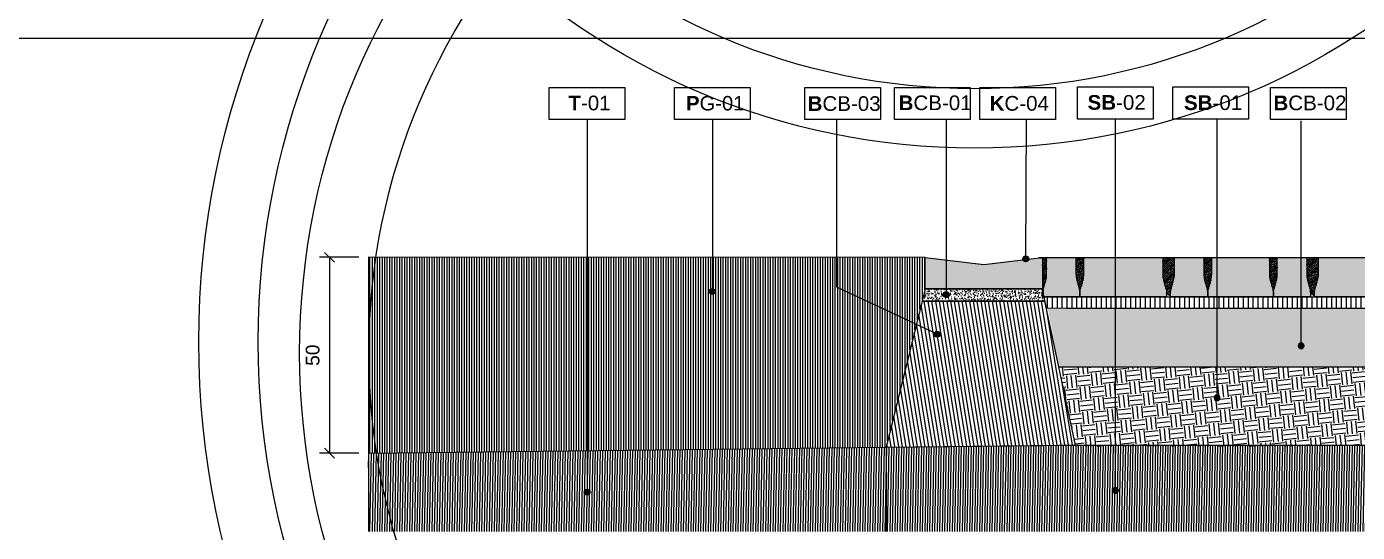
# Model space of a CAD drawing. Header units: metres. Extents: x -325 to 301, y -147 to 149.
# Drawn here: x 26.588 to 29.983, y 82.195 to 83.486 of the extents above; entities that cross this region are included whole.
import ezdxf

# ---------------------------------------------------------------- set-up
doc = ezdxf.new("R2010")
doc.units = ezdxf.units.M
doc.layers.get('Defpoints').update_dxf_attribs({"lineweight": 13})
for name, color, linetype, plot in [('-aux', 50, 'Continuous', False), ('-AUX-TWQ', 1, 'Continuous', False), ('-AUX_MON', 3, 'Continuous', False)]:
    doc.layers.add(name, color=color, linetype=linetype, plot=plot)
for name, color, linetype, true_color in [('0-TX-1_25', 7, 'Continuous', 0x3f4f7f), ('3-TR-paviment fort', 7, 'Continuous', 0xd1d1d1), ('EIT_3 TR sorra', 7, 'Continuous', 0xd8ceb0)]:
    doc.layers.add(name, color=color, linetype=linetype, true_color=true_color)
for name, color, linetype, lineweight, true_color in [('03-TR-Paviment_01_Compacted Ground', 7, 'Continuous', 5, 0xc5a967), ('03-TR-Paviment_05_Open Joint Precast Pavements', 7, 'Continuous', 5, 0xb3b3b3), ('3-TR sorra granitica', 7, 'Continuous', 0, 0xf2dac9), ('3-TR tot_u', 7, 'Continuous', 5, 0x787878)]:
    doc.layers.add(name, color=color, linetype=linetype, lineweight=lineweight, true_color=true_color)
for name, color, linetype, lineweight in [('1-CM', 7, 'Continuous', 0), ('3-TR Formigó', 252, 'Continuous', 0), ('3-TR Seleccionat', 44, 'Continuous', 0), ('3-TR Tot-u', 37, 'Continuous', 0)]:
    doc.layers.add(name, color=color, linetype=linetype, lineweight=lineweight)
for name, color, linetype in [('1-L- kodolé', 7, 'Continuous'), ('1-SECCIÓ', 1, 'Continuous'), ('A-KEYPLAN_HATCH', 7, 'Continuous'), ('A_TEXT_2', 7, 'Continuous')]:
    doc.layers.add(name, color=color, linetype=linetype)
doc.styles.add('Arial_4', font='arial.ttf', dxfattribs={"height": 1.8})
doc.styles.get("Standard").update_dxf_attribs({"font": 'arial.ttf'})
doc.dimstyles.new('ISO-25', dxfattribs={"dimtxt": 0.1, "dimasz": 0.1, "dimexe": 0.1, "dimexo": 0.1, "dimgap": 0.1, "dimtad": 1, "dimdec": 0, "dimlfac": 100, "dimzin": 9, "dimtxsty": 'Standard', "dimblk": 'OBLIQUE', "dimcen": 0.1, "dimadec": 0, "dimazin": 0, "dimtfac": 1, "dimtdec": 0, "dimtmove": 0, "dimatfit": 3, "dimldrblk": 'OBLIQUE', "dimfxl": 1, "dimarcsym": 0})
pattern_1 = [(44.4470425, (-0.928418, 12.5721142), (0.00187405051, 0.00661919275), [0.0085328125, -0.0017065625, 0, -0.0017065625])]

# ---------------------------------------------------------------- blocks, each defined once
blk = doc.blocks.new('hatch keyplan 2')
at = {"layer": 'A-KEYPLAN_HATCH'}
blk.add_lwpolyline([(0, 0.00548), (0.01287, 0.00548), (0.01287, 0), (0, 0)], close=True, dxfattribs=at)
blk = doc.blocks.new('hatch keyplan')
at = {"layer": 'A-KEYPLAN_HATCH'}
blk.add_blockref('hatch keyplan 2', (1.43058, 0.85215), dxfattribs=at)
blk = doc.blocks.new('SB-01')
at = {"layer": 'A-KEYPLAN_HATCH'}
blk.add_blockref('hatch keyplan', (-1.43058, -0.85215), dxfattribs=at)
at = {"layer": 'A_TEXT_2', "insert": (-0.0008, 0.00403), "char_height": 0.0025, "attachment_point": 1}
blk.add_mtext_dynamic_manual_height_columns('\\pi0.00271;{\\fArial|b1|i0|c0|p34;SB}-01', width=0.0145619, gutter_width=0.015, heights=[0], dxfattribs=at)
blk = doc.blocks.new('B-CB02')
at = {"layer": 'A-KEYPLAN_HATCH'}
blk.add_blockref('hatch keyplan', (-1.43058, -0.85215), dxfattribs=at)
at = {"layer": 'A_TEXT_2', "insert": (-0.0008, 0.00409), "char_height": 0.0025, "attachment_point": 1}
blk.add_mtext_dynamic_manual_height_columns('\\pi0.00129;{\\fArial|b1|i0|c0|p34;B}CB-02', width=0.0145619, gutter_width=0.015, heights=[0], dxfattribs=at)
blk = doc.blocks.new('SB-02')
at = {"layer": 'A-KEYPLAN_HATCH'}
blk.add_blockref('hatch keyplan', (-1.43058, -0.85215), dxfattribs=at)
at = {"layer": 'A_TEXT_2', "insert": (-0.0008, 0.00408), "char_height": 0.0025, "attachment_point": 1}
blk.add_mtext_dynamic_manual_height_columns('\\pi0.00249;{\\fArial|b1|i0|c0|p34;SB}-02', width=0.0145619, gutter_width=0.015, heights=[0], dxfattribs=at)
blk = doc.blocks.new('_Oblique')
at = {"color": 0, "lineweight": -2}
blk.add_line((-0.5, -0.5), (0.5, 0.5), dxfattribs=at)
blk = doc.blocks.new('*D552')
at = {"layer": '0-TX-1_25', "color": 0, "lineweight": -2, "transparency": 16777216}
for p, q in [((27.4355, 82.8974), (27.3355, 82.8974)), ((27.3605, 82.8974), (27.3605, 82.3974)), ((27.4355, 82.3974), (27.3355, 82.3974))]:
    blk.add_line(p, q, dxfattribs=at)
at = {"layer": 'Defpoints', "color": 0, "transparency": 16777216}
for p in [(27.4605, 82.8974), (27.3605, 82.3974), (27.4605, 82.3974)]:
    blk.add_point(p, dxfattribs=at)
at = {"layer": '0-TX-1_25', "color": 0, "lineweight": -2, "transparency": 16777216, "xscale": 0.025, "yscale": 0.025, "zscale": 0.025}
for p, rotation in [((27.3605, 82.8974), 90), ((27.3605, 82.3974), 270)]:
    blk.add_blockref('_Oblique', p, dxfattribs=dict(at, rotation=rotation))
at = {"layer": '0-TX-1_25', "color": 0, "transparency": 16777216, "insert": (27.3177, 82.6474), "char_height": 0.035, "attachment_point": 5, "rotation": 90}
blk.add_mtext('50', dxfattribs=at)
blk = doc.blocks.new('POINT')
at = {"layer": '0-TX-1_25'}
h = blk.add_hatch(dxfattribs=at)
h.set_pattern_fill('ANGLE', color=256)
h.set_pattern_definition([(0, (-83.747, -12.726), (0, 6.985), [5.08, -1.905]), (90, (-83.747, -12.726), (-6.985, 4e-16), [5.08, -1.905])])
edge = h.paths.add_edge_path()
edge.add_arc((0, 0), 0.0075, 0, 360)
h = blk.add_hatch(color=256, dxfattribs=at)
h.dxf.hatch_style = 1
edge = h.paths.add_edge_path()
edge.add_arc((0, 0), 0.0075, 0, 360)
blk.add_circle((0, 0), 0.0075, dxfattribs=at)
blk = doc.blocks.new('B-CB03')
at = {"layer": 'A-KEYPLAN_HATCH'}
blk.add_blockref('hatch keyplan', (-1.43058, -0.85215), dxfattribs=at)
at = {"layer": 'A_TEXT_2', "insert": (-0.0008, 0.00398), "char_height": 0.0025, "attachment_point": 1}
blk.add_mtext_dynamic_manual_height_columns('\\pi0.00128;{\\fArial|b1|i0|c0|p34;B}CB-03', width=0.0145619, gutter_width=0.015, heights=[0], dxfattribs=at)
blk = doc.blocks.new('B-CB01')
at = {"layer": 'A-KEYPLAN_HATCH'}
blk.add_blockref('hatch keyplan', (-1.43058, -0.85215), dxfattribs=at)
at = {"layer": 'A_TEXT_2', "insert": (-0.0008, 0.00411), "char_height": 0.0025, "attachment_point": 1}
blk.add_mtext_dynamic_manual_height_columns('\\pi0.00152;{\\fArial|b1|i0|c0|p34;B}CB-01', width=0.0145619, gutter_width=0.015, heights=[0], dxfattribs=at)
blk = doc.blocks.new('K03')
at = {"layer": 'A-KEYPLAN_HATCH'}
blk.add_blockref('hatch keyplan', (-1.43058, -0.85215), dxfattribs=at)
at = {"layer": 'A_TEXT_2', "insert": (-0.0008, 0.00402), "char_height": 0.0025, "attachment_point": 1}
blk.add_mtext_dynamic_manual_height_columns('\\pi0.00245;{\\fArial|b1|i0|c0|p34;K}C-04', width=0.0145619, gutter_width=0.015, heights=[0], dxfattribs=at)
blk = doc.blocks.new('PG01')
at = {"layer": 'A-KEYPLAN_HATCH'}
blk.add_blockref('hatch keyplan', (-1.42958, -0.85215), dxfattribs=at)
at = {"layer": 'A-KEYPLAN_HATCH', "insert": (0.00021, 0.00402), "char_height": 0.0024588, "attachment_point": 1, "line_spacing_factor": 0.938532, "style": 'Arial_4'}
blk.add_mtext_dynamic_manual_height_columns('\\pi0.00276;{\\fArial|b1|i0|c0|p34;P}G-01', width=0.0145619, gutter_width=0.015, heights=[0], dxfattribs=at)
blk = doc.blocks.new('T-01')
at = {"layer": 'A-KEYPLAN_HATCH'}
blk.add_blockref('hatch keyplan', (-1.43058, -0.85215), dxfattribs=at)
at = {"layer": 'A_TEXT_2', "insert": (-0.0008, 0.00408), "char_height": 0.0025, "attachment_point": 1}
blk.add_mtext_dynamic_manual_height_columns('\\pi0.00405;{\\fArial|b1|i0|c0|p34;T}-01', width=0.0145619, gutter_width=0.015, heights=[0], dxfattribs=at)

msp = doc.modelspace()

# ---------------------------------------------------------------- hatches: boundary and pattern name
at = {"layer": '03-TR-Paviment_01_Compacted Ground'}
h = msp.add_hatch(dxfattribs=at)
h.set_pattern_fill('ANSI31', color=256, scale=0.002, angle=225, style=0)
h.paths.add_polyline_path([(27.4605, 82.8974), (28.88, 82.8969), (28.8802, 82.8169), (28.7806, 82.4129), (27.4605, 82.3974)])
at = {"layer": '03-TR-Paviment_05_Open Joint Precast Pavements'}
h = msp.add_hatch(color=256, dxfattribs=at)
h.dxf.hatch_style = 1
edge = h.paths.add_edge_path()
edge.add_line((29.1802, 82.7965), (29.1802, 82.8047))
edge.add_arc((29.2286, 82.8047), 0.0484, 163.9865, 179.9855, ccw=False)
edge.add_line((29.1821, 82.8181), (29.188, 82.8388))
edge.add_arc((29.1331, 82.8546), 0.0571, 343.9865, 359.9855)
edge.add_line((29.1902, 82.8546), (29.1902, 82.8957))
edge.add_line((29.1902, 82.8957), (29.191, 82.8957))
edge.add_line((29.191, 82.8957), (29.191, 82.8965))
edge.add_line((29.191, 82.8965), (29.2643, 82.8965))
edge.add_line((29.2643, 82.8965), (29.2643, 82.8957))
edge.add_line((29.2643, 82.8957), (29.2651, 82.8957))
edge.add_line((29.2651, 82.8957), (29.2651, 82.8545))
edge.add_arc((29.3223, 82.8545), 0.0571, 179.9855, 195.9845)
edge.add_line((29.2673, 82.8388), (29.2733, 82.818))
edge.add_arc((29.2267, 82.8047), 0.0484, -0.0145, 15.9845, ccw=False)
edge.add_line((29.2751, 82.8047), (29.2751, 82.7965))
edge.add_line((29.2751, 82.7965), (29.1802, 82.7965))
h = msp.add_hatch(color=256, dxfattribs=at)
h.dxf.hatch_style = 1
edge = h.paths.add_edge_path()
edge.add_line((29.2751, 82.7965), (29.2751, 82.8047))
edge.add_arc((29.3236, 82.8047), 0.0484, 163.9865, 179.9855, ccw=False)
edge.add_line((29.277, 82.818), (29.283, 82.8388))
edge.add_arc((29.228, 82.8545), 0.0571, 343.9865, 359.9855)
edge.add_line((29.2852, 82.8545), (29.2852, 82.8957))
edge.add_line((29.2852, 82.8957), (29.286, 82.8957))
edge.add_line((29.286, 82.8957), (29.286, 82.8965))
edge.add_line((29.286, 82.8965), (29.4856, 82.8964))
edge.add_line((29.4856, 82.8964), (29.4856, 82.8956))
edge.add_line((29.4856, 82.8956), (29.4864, 82.8956))
edge.add_line((29.4864, 82.8956), (29.4864, 82.8545))
edge.add_arc((29.5435, 82.8545), 0.0571, 179.9855, 195.9845)
edge.add_line((29.4886, 82.8387), (29.4945, 82.818))
edge.add_arc((29.448, 82.8047), 0.0484, -0.0145, 15.9845, ccw=False)
edge.add_line((29.4964, 82.8046), (29.4964, 82.7964))
edge.add_line((29.4964, 82.7964), (29.2751, 82.7965))
h = msp.add_hatch(color=256, dxfattribs=at)
h.dxf.hatch_style = 1
edge = h.paths.add_edge_path()
edge.add_line((29.5064, 82.7964), (29.5064, 82.8046))
edge.add_arc((29.5548, 82.8046), 0.0484, 163.9865, 179.9855, ccw=False)
edge.add_line((29.5083, 82.818), (29.5142, 82.8387))
edge.add_arc((29.4593, 82.8545), 0.0571, 343.9865, 359.9855)
edge.add_line((29.5164, 82.8545), (29.5164, 82.8956))
edge.add_line((29.5164, 82.8956), (29.5172, 82.8956))
edge.add_line((29.5172, 82.8956), (29.5172, 82.8964))
edge.add_line((29.5172, 82.8964), (29.5905, 82.8964))
edge.add_line((29.5905, 82.8964), (29.5905, 82.8956))
edge.add_line((29.5905, 82.8956), (29.5913, 82.8956))
edge.add_line((29.5913, 82.8956), (29.5913, 82.8545))
edge.add_arc((29.6485, 82.8544), 0.0571, 179.9855, 195.9845)
edge.add_line((29.5935, 82.8387), (29.5995, 82.818))
edge.add_arc((29.5529, 82.8046), 0.0484, -0.0145, 15.9845, ccw=False)
edge.add_line((29.6013, 82.8046), (29.6013, 82.7964))
edge.add_line((29.6013, 82.7964), (29.5064, 82.7964))
h = msp.add_hatch(color=256, dxfattribs=at)
h.dxf.hatch_style = 1
edge = h.paths.add_edge_path()
edge.add_line((29.6013, 82.7964), (29.6013, 82.8046))
edge.add_arc((29.6498, 82.8046), 0.0484, 163.9865, 179.9855, ccw=False)
edge.add_line((29.6032, 82.818), (29.6092, 82.8387))
edge.add_arc((29.5542, 82.8545), 0.0571, 343.9865, 359.9855)
edge.add_line((29.6114, 82.8544), (29.6114, 82.8956))
edge.add_line((29.6114, 82.8956), (29.6122, 82.8956))
edge.add_line((29.6122, 82.8956), (29.6122, 82.8964))
edge.add_line((29.6122, 82.8964), (29.758, 82.8964))
edge.add_line((29.758, 82.8964), (29.758, 82.8955))
edge.add_line((29.758, 82.8955), (29.7588, 82.8955))
edge.add_line((29.7588, 82.8955), (29.7588, 82.8544))
edge.add_arc((29.816, 82.8544), 0.0571, 179.9855, 195.9845)
edge.add_line((29.761, 82.8387), (29.767, 82.8179))
edge.add_arc((29.7204, 82.8046), 0.0484, -0.0145, 15.9845, ccw=False)
edge.add_line((29.7688, 82.8046), (29.7688, 82.7964))
edge.add_line((29.7688, 82.7964), (29.6013, 82.7964))
h = msp.add_hatch(color=256, dxfattribs=at)
h.dxf.hatch_style = 1
edge = h.paths.add_edge_path()
edge.add_line((29.7688, 82.7964), (29.7688, 82.8046))
edge.add_arc((29.8172, 82.8046), 0.0484, 163.9865, 179.9855, ccw=False)
edge.add_line((29.7707, 82.8179), (29.7767, 82.8387))
edge.add_arc((29.7217, 82.8544), 0.0571, 343.9865, 359.9855)
edge.add_line((29.7789, 82.8544), (29.7789, 82.8955))
edge.add_line((29.7789, 82.8955), (29.7797, 82.8955))
edge.add_line((29.7797, 82.8955), (29.7797, 82.8964))
edge.add_line((29.7797, 82.8964), (29.853, 82.8964))
edge.add_line((29.853, 82.8964), (29.853, 82.8955))
edge.add_line((29.853, 82.8955), (29.8538, 82.8955))
edge.add_line((29.8538, 82.8955), (29.8538, 82.8544))
edge.add_arc((29.9109, 82.8544), 0.0571, 179.9855, 195.9845)
edge.add_line((29.856, 82.8386), (29.8619, 82.8179))
edge.add_arc((29.8154, 82.8046), 0.0484, -0.0145, 15.9845, ccw=False)
edge.add_line((29.8638, 82.8045), (29.8638, 82.7964))
edge.add_line((29.8638, 82.7964), (29.7688, 82.7964))
h = msp.add_hatch(color=256, dxfattribs=at)
h.dxf.hatch_style = 1
edge = h.paths.add_edge_path()
edge.add_line((29.8738, 82.7963), (29.8738, 82.8045))
edge.add_arc((29.9222, 82.8045), 0.0484, 163.9865, 179.9855, ccw=False)
edge.add_line((29.8757, 82.8179), (29.8816, 82.8386))
edge.add_arc((29.8267, 82.8544), 0.0571, 343.9865, 359.9855)
edge.add_line((29.8838, 82.8544), (29.8839, 82.8955))
edge.add_line((29.8839, 82.8955), (29.8846, 82.8955))
edge.add_line((29.8846, 82.8955), (29.8846, 82.8963))
edge.add_line((29.8846, 82.8963), (30.0842, 82.8963))
edge.add_line((30.0842, 82.8963), (30.0842, 82.8955))
edge.add_line((30.0842, 82.8955), (30.085, 82.8955))
edge.add_line((30.085, 82.8955), (30.085, 82.8543))
edge.add_arc((30.1422, 82.8543), 0.0571, 179.9855, 195.9845)
edge.add_line((30.0872, 82.8386), (30.0932, 82.8178))
edge.add_arc((30.0466, 82.8045), 0.0484, -0.0145, 15.9845, ccw=False)
edge.add_line((30.095, 82.8045), (30.095, 82.7963))
edge.add_line((30.095, 82.7963), (29.8738, 82.7963))
at = {"layer": '3-TR Formigó'}
h = msp.add_hatch(dxfattribs=at)
h.set_pattern_fill('ANSI31', color=256, scale=0.003, angle=234.1752, style=0)
h.set_pattern_definition([(279.17524, (31.964151, 82.496667), (0.00940313, 0.001518806), [])])
h.paths.add_polyline_path([(29.1861, 82.7854), (28.8726, 82.7854), (28.7806, 82.4129), (29.2636, 82.418)])
at = {"layer": '3-TR Seleccionat'}
h = msp.add_hatch(dxfattribs=at)
h.set_pattern_fill('ANSI31', color=256, scale=0.002, angle=223.8682, style=0)
h.set_pattern_definition([(268.8682194564, (428165.1907356, -659339.268501), (-0.00634876117834, 0.00012542527825), [])])
h.paths.add_polyline_path([(30.4605, 82.4174), (30.4605, 82.1974), (27.4605, 82.1974), (27.4605, 82.3974), (29.2212, 82.418)])
at = {"layer": '3-TR sorra granitica'}
h = msp.add_hatch(dxfattribs=at)
h.set_pattern_fill('LINE', color=256, scale=0.1, angle=54.368, style=0)
h.set_pattern_definition([(90.014497, (52.989951, 290.958274), (-0.0124999996, -3.1627e-06), [])])
h.paths.add_polyline_path([(29.1879, 82.7767), (29.1929, 82.767), (29.1886, 82.7965)])
h.paths.add_polyline_path([(29.1907, 82.767), (29.1922, 82.7963), (30.4625, 82.7963), (30.463, 82.7666)])
at = {"layer": '3-TR Tot-u'}
h = msp.add_hatch(dxfattribs=at)
h.set_pattern_fill('EARTH', color=256, scale=0.005, angle=-84.0741)
h.set_pattern_definition([(275.925852, (-34.896898, 3.03057), (0.034858251, -0.028302426), [0.03175, -0.03175]), (275.925852, (-34.885056, 3.0318), (0.034858251, -0.028302426), [0.03175, -0.03175]), (275.925852, (-34.873213, 3.03303), (0.034858251, -0.028302426), [0.03175, -0.03175]), (5.925852, (-34.868856, 3.029492), (0.028302426, 0.034858251), [0.03175, -0.03175]), (5.925852, (-34.867627, 3.01765), (0.028302426, 0.034858251), [0.03175, -0.03175]), (5.925852, (-34.866397, 3.005807), (0.028302426, 0.034858251), [0.03175, -0.03175])])
h.paths.add_polyline_path([(29.2215, 82.6174), (29.2644, 82.4142), (30.4605, 82.4174), (30.4605, 82.6174)])
at = {"layer": '3-TR tot_u'}
h = msp.add_hatch(dxfattribs=at)
h.set_pattern_fill('AR-CONC', color=256, scale=9e-05, angle=90.2664)
h.set_pattern_definition([(140.266414, (-54.558662, 59.990087), (0.0013582613, 0.0164031132), [0.0017145, -0.0188595]), (85.266414, (-54.558662, 59.990087), (-0.0171801815, -0.0032518273), [0.0013716, -0.0150876526]), (190.71786, (-54.558549, 59.991454), (-0.0158219194, 0.0131512858), [0.0014571008, -0.016028122]), (136.450614, (-54.563234, 59.990065), (0.003670327, 0.024414444), [0.00257175, -0.02828925]), (186.901972, (-54.562928, 59.9921), (-0.0223674596, 0.021262598), [0.002185652, -0.024042205]), (81.450565, (-54.563234, 59.990065), (-0.0223674596, 0.021262598), [0.002057397, -0.022631376]), (111.266414, (-54.562102, 59.992357), (0.0091403206, 0.0136879438), [0.0017145, -0.0188595]), (56.266414, (-54.562102, 59.992357), (-0.0166026007, 0.0054850432), [0.0013716, -0.0150876]), (161.71786, (-54.56134, 59.993497), (-0.0074622802, 0.019172987), [0.0014571008, -0.0160280944]), (127.766414, (-54.558662, 59.9900866), (-0.00761116375, 0.0002425866), [0, -0.01490472, 0, -0.0153162, 0, -0.01514475]), (97.766414, (-54.558662, 59.9900866), (-0.009044117, 0.0059717809), [0, -0.00873252, 0, -0.01456182, 0, -0.00577215]), (57.766414, (-54.5586383, 59.984989), (0.0004588393, 0.012205419), [0, -0.005715, 0, -0.0178308, 0, -0.0236601]), (47.766414, (-54.558628, 59.982703), (-0.0023503487, 0.0133208417), [0, -0.0074295, 0, -0.01184148, 0, -0.0168021])])
h.paths.add_polyline_path([(29.1861, 82.7854), (29.18, 82.8166), (28.88, 82.8166), (28.8726, 82.7854)])
h = msp.add_hatch(dxfattribs=at)
h.set_pattern_fill('AR-CONC', color=256, scale=0.00025, angle=92.9928)
h.set_pattern_definition([(142.992814, (-34.8969, 3.03057), (0.001601339, 0.045692094), [0.0047625, -0.0523875]), (87.992814, (-34.8969, 3.03057), (-0.047239044, -0.011292642), [0.00381, -0.041910146]), (193.44426, (-34.896765, 3.03438), (-0.045637704, 0.034399452), [0.004047502, -0.044522561]), (139.177014, (-34.90958, 3.02991), (0.00695794, 0.068226093), [0.00714375, -0.07858125]), (189.62837, (-34.909, 3.035594), (-0.064870924, 0.05604051), [0.006071256, -0.0667839]), (84.176966, (-34.90958, 3.02991), (-0.064870924, 0.05604051), [0.00571499, -0.062864933]), (113.992814, (-34.906742, 3.036415), (0.023552455, 0.039186736), [0.0047625, -0.0523875]), (58.992814, (-34.90674, 3.036415), (-0.04679087, 0.013025288), [0.00381, -0.04191]), (164.44426, (-34.90478, 3.03968), (-0.023238414, 0.052212023), [0.004047502, -0.044522484]), (130.492814, (-34.896898, 3.030571), (-0.021150243, -0.000332572), [0, -0.041402, 0, -0.042545, 0, -0.04206875]), (100.492814, (-34.896898, 3.030571), (-0.02588316, 0.015374507), [0, -0.024257, 0, -0.0404495, 0, -0.01603375]), (60.492814, (-34.896159, 3.01643), (-0.000339588, 0.033926191), [0, -0.015875, 0, -0.04953, 0, -0.0657225]), (50.492814, (-34.895827, 3.01009), (-0.0082814355, 0.036649903), [0, -0.0206375, 0, -0.032893, 0, -0.0466725])])
h.paths.add_polyline_path([(29.1954, 82.7409), (29.189, 82.767), (29.1909, 82.767)])
h.paths.add_polyline_path([(29.2251, 82.6174), (29.2215, 82.6174), (29.1935, 82.767), (30.4446, 82.7662), (30.4605, 82.7662), (30.4605, 82.6174), (29.2365, 82.6174)])
at = {"layer": '3-TR-paviment fort'}
msp.add_hatch(color=256, dxfattribs=at).paths.add_polyline_path([(28.88, 82.8969), (29.03, 82.8797), (29.18, 82.8963), (29.18, 82.8163), (28.8802, 82.8169)])
at = {"layer": 'EIT_3 TR sorra'}
h = msp.add_hatch(dxfattribs=at)
h.set_pattern_fill('ANSI36', color=256, scale=0.001075, angle=-0.553, style=0, double=1)
h.set_pattern_definition([(44.4470425, (-0.339764, 12.572263), (0.00187405051, 0.00661919275), [0.0085328125, -0.0017065625, 0, -0.0017065625])])
edge = h.paths.add_edge_path()
edge.add_line((29.1802, 82.7965), (29.1798, 82.8163))
edge.add_line((29.1798, 82.8163), (29.1802, 82.7965))
edge.add_arc((29.248, 82.8014), 0.068, 165.8675, 184.152, ccw=False)
edge.add_line((29.1821, 82.8181), (29.188, 82.8388))
edge.add_arc((29.1331, 82.8546), 0.0571, 343.9865, 359.9855)
edge.add_line((29.1902, 82.8546), (29.1902, 82.8957))
edge.add_line((29.1902, 82.8957), (29.1702, 82.8957))
edge.add_line((29.1702, 82.8957), (29.1794, 82.8956))
edge.add_line((29.1794, 82.8956), (29.1805, 82.8387))
edge.add_line((29.1805, 82.8387), (29.18, 82.8166))
edge.add_line((29.18, 82.8166), (29.1798, 82.8163))
edge.add_line((29.1798, 82.8163), (29.1802, 82.7965))
h = msp.add_hatch(dxfattribs=at)
h.set_pattern_fill('ANSI36', color=256, scale=0.001075, angle=-0.553, style=0, double=1)
h.set_pattern_definition(pattern_1)
edge = h.paths.add_edge_path()
edge.add_line((29.2751, 82.7965), (29.2751, 82.8047))
edge.add_arc((29.3236, 82.8047), 0.0484, 163.9865, 179.9855, ccw=False)
edge.add_line((29.277, 82.818), (29.283, 82.8388))
edge.add_arc((29.228, 82.8545), 0.0571, 343.9865, 359.9855)
edge.add_line((29.2852, 82.8545), (29.2852, 82.8957))
edge.add_line((29.2852, 82.8957), (29.2651, 82.8957))
edge.add_line((29.2651, 82.8957), (29.2651, 82.8545))
edge.add_arc((29.3223, 82.8545), 0.0571, 179.9855, 195.9845)
edge.add_line((29.2673, 82.8388), (29.2733, 82.818))
edge.add_arc((29.2267, 82.8047), 0.0484, -0.0145, 15.9845, ccw=False)
edge.add_line((29.2751, 82.8047), (29.2751, 82.7965))
h = msp.add_hatch(dxfattribs=at)
h.set_pattern_fill('ANSI36', color=256, scale=0.001075, angle=-0.553, style=0, double=1)
h.set_pattern_definition(pattern_1)
edge = h.paths.add_edge_path()
edge.add_line((29.4964, 82.7964), (29.5064, 82.7964))
edge.add_line((29.5064, 82.7964), (29.5064, 82.8046))
edge.add_arc((29.5548, 82.8046), 0.0484, 163.9865, 179.9855, ccw=False)
edge.add_line((29.5083, 82.818), (29.5142, 82.8387))
edge.add_arc((29.4593, 82.8545), 0.0571, 343.9865, 359.9855)
edge.add_line((29.5164, 82.8545), (29.5164, 82.8956))
edge.add_line((29.5164, 82.8956), (29.4864, 82.8956))
edge.add_line((29.4864, 82.8956), (29.4864, 82.8545))
edge.add_arc((29.5435, 82.8545), 0.0571, 179.9855, 195.9845)
edge.add_line((29.4886, 82.8387), (29.4945, 82.818))
edge.add_arc((29.448, 82.8047), 0.0484, -0.0145, 15.9845, ccw=False)
edge.add_line((29.4964, 82.8046), (29.4964, 82.7964))
edge.add_line((29.4964, 82.7964), (29.5064, 82.7964))
h = msp.add_hatch(dxfattribs=at)
h.set_pattern_fill('ANSI36', color=256, scale=0.001075, angle=-0.553, style=0, double=1)
h.set_pattern_definition(pattern_1)
edge = h.paths.add_edge_path()
edge.add_line((29.6013, 82.7964), (29.6013, 82.8046))
edge.add_arc((29.6498, 82.8046), 0.0484, 163.9865, 179.9855, ccw=False)
edge.add_line((29.6032, 82.818), (29.6092, 82.8387))
edge.add_arc((29.5542, 82.8545), 0.0571, 343.9865, 359.9855)
edge.add_line((29.6114, 82.8544), (29.6114, 82.8956))
edge.add_line((29.6114, 82.8956), (29.5913, 82.8956))
edge.add_line((29.5913, 82.8956), (29.5913, 82.8544))
edge.add_arc((29.6485, 82.8544), 0.0571, 179.9855, 195.9845)
edge.add_line((29.5935, 82.8387), (29.5995, 82.818))
edge.add_arc((29.5529, 82.8046), 0.0484, -0.0145, 15.9845, ccw=False)
edge.add_line((29.6013, 82.8046), (29.6013, 82.7964))
h = msp.add_hatch(dxfattribs=at)
h.set_pattern_fill('ANSI36', color=256, scale=0.001075, angle=-0.553, style=0, double=1)
h.set_pattern_definition(pattern_1)
edge = h.paths.add_edge_path()
edge.add_line((29.7688, 82.7964), (29.7688, 82.8046))
edge.add_arc((29.8172, 82.8046), 0.0484, 163.9865, 179.9855, ccw=False)
edge.add_line((29.7707, 82.8179), (29.7767, 82.8387))
edge.add_arc((29.7217, 82.8544), 0.0571, 343.9865, 359.9855)
edge.add_line((29.7789, 82.8544), (29.7789, 82.8955))
edge.add_line((29.7789, 82.8955), (29.7588, 82.8955))
edge.add_line((29.7588, 82.8955), (29.7588, 82.8544))
edge.add_arc((29.816, 82.8544), 0.0571, 179.9855, 195.9845)
edge.add_line((29.761, 82.8387), (29.767, 82.8179))
edge.add_arc((29.7204, 82.8046), 0.0484, -0.0145, 15.9845, ccw=False)
edge.add_line((29.7688, 82.8046), (29.7688, 82.7964))
h = msp.add_hatch(dxfattribs=at)
h.set_pattern_fill('ANSI36', color=256, scale=0.001075, angle=-0.553, style=0, double=1)
h.set_pattern_definition(pattern_1)
edge = h.paths.add_edge_path()
edge.add_line((29.8638, 82.7963), (29.8738, 82.7963))
edge.add_line((29.8738, 82.7963), (29.8738, 82.8045))
edge.add_arc((29.9222, 82.8045), 0.0484, 163.9865, 179.9855, ccw=False)
edge.add_line((29.8757, 82.8179), (29.8816, 82.8386))
edge.add_arc((29.8267, 82.8544), 0.0571, 343.9865, 359.9855)
edge.add_line((29.8838, 82.8544), (29.8839, 82.8955))
edge.add_line((29.8839, 82.8955), (29.8538, 82.8955))
edge.add_line((29.8538, 82.8955), (29.8538, 82.8544))
edge.add_arc((29.9109, 82.8544), 0.0571, 179.9855, 195.9845)
edge.add_line((29.856, 82.8386), (29.8619, 82.8179))
edge.add_arc((29.8154, 82.8046), 0.0484, -0.0145, 15.9845, ccw=False)
edge.add_line((29.8638, 82.8045), (29.8638, 82.7963))
edge.add_line((29.8638, 82.7963), (29.8738, 82.7963))

# ---------------------------------------------------------------- linework, layer by layer
at = {"layer": '-aux'}
msp.add_lwpolyline([(12.2345, 83.4567), (142.2345, 83.4567)], dxfattribs=at)
for points in [[(29.1802, 82.7965), (29.1802, 82.7965), (29.1798, 82.8163), (29.1802, 82.7965, -0.079951), (29.1821, 82.8181), (29.188, 82.8388, 0.069923), (29.1902, 82.8546), (29.1902, 82.8957), (29.1702, 82.8957), (29.1794, 82.8956), (29.1805, 82.8387), (29.18, 82.8166), (29.1798, 82.8163), (29.1802, 82.7965), (29.1802, 82.7965)], [(29.2751, 82.7965), (29.2751, 82.7965), (29.2751, 82.8047, -0.069923), (29.277, 82.818), (29.283, 82.8388, 0.069923), (29.2852, 82.8545), (29.2852, 82.8957), (29.2651, 82.8957), (29.2651, 82.8545, 0.069923), (29.2673, 82.8388), (29.2733, 82.818, -0.069923), (29.2751, 82.8047), (29.2751, 82.7965), (29.2751, 82.7965)], [(29.4964, 82.7964), (29.5064, 82.7964), (29.5064, 82.8046, -0.069923), (29.5083, 82.818), (29.5142, 82.8387, 0.069923), (29.5164, 82.8545), (29.5164, 82.8956), (29.4864, 82.8956), (29.4864, 82.8545, 0.069923), (29.4886, 82.8387), (29.4945, 82.818, -0.069923), (29.4964, 82.8046), (29.4964, 82.7964), (29.5064, 82.7964)], [(29.6013, 82.7964), (29.6013, 82.7964), (29.6013, 82.8046, -0.069923), (29.6032, 82.818), (29.6092, 82.8387, 0.069923), (29.6114, 82.8544), (29.6114, 82.8956), (29.5913, 82.8956), (29.5913, 82.8544, 0.069923), (29.5935, 82.8387), (29.5995, 82.818, -0.069923), (29.6013, 82.8046), (29.6013, 82.7964), (29.6013, 82.7964)], [(29.7688, 82.7964), (29.7688, 82.7964), (29.7688, 82.8046, -0.069923), (29.7707, 82.8179), (29.7767, 82.8387, 0.069923), (29.7789, 82.8544), (29.7789, 82.8955), (29.7588, 82.8955), (29.7588, 82.8544, 0.069923), (29.761, 82.8387), (29.767, 82.8179, -0.069923), (29.7688, 82.8046), (29.7688, 82.7964), (29.7688, 82.7964)], [(29.8638, 82.7963), (29.8738, 82.7963), (29.8738, 82.8045, -0.069923), (29.8757, 82.8179), (29.8816, 82.8386, 0.069923), (29.8838, 82.8544), (29.8839, 82.8955), (29.8538, 82.8955), (29.8538, 82.8544, 0.069923), (29.856, 82.8386), (29.8619, 82.8179, -0.069923), (29.8638, 82.8045), (29.8638, 82.7963), (29.8738, 82.7963)]]:
    msp.add_lwpolyline(points, format="xyb", dxfattribs=at)
at = {"layer": '-AUX-TWQ'}
for radius in [1.8209, 1.6443]:
    msp.add_circle((29.1054, 82.6531), radius, dxfattribs=at)
at = {"layer": '-AUX_MON'}
for centre, radius in [((29.0065, 84.9715), 1.7958), ((29.0065, 84.9715), 1.6443), ((29.1628, 82.6818), 2.1356), ((29.1628, 82.6818), 1.984)]:
    msp.add_circle(centre, radius, dxfattribs=at)
at = {"layer": '0-TX-1_25'}
for points in [[(28.0179, 83.2486), (28.0179, 82.2978)], [(28.3375, 83.2486), (28.3375, 82.8098)], [(28.9108, 82.7008), (28.6553, 82.8208), (28.6553, 83.2486)], [(28.934, 83.2486), (28.934, 82.8018)], [(29.1371, 82.8933), (29.139, 83.2486)], [(29.366, 82.3019), (29.366, 83.2486)], [(29.6251, 82.5386), (29.6251, 83.2486)], [(29.8399, 82.6711), (29.8399, 83.2457)]]:
    msp.add_lwpolyline(points, dxfattribs=at)
at = {"layer": '1-CM'}
for p, q in [((30.4605, 82.7662), (29.2412, 82.7662)), ((29.2215, 82.6174), (30.4605, 82.6174)), ((27.4605, 82.3974), (29.2212, 82.418)), ((29.2212, 82.418), (30.4605, 82.4174))]:
    msp.add_line(p, q, dxfattribs=at)
for points in [[(28.88, 82.8969), (27.4605, 82.8974)], [(28.8802, 82.8169), (29.18, 82.8163)], [(29.1899, 82.767), (29.1899, 82.767), (29.1839, 82.7963), (30.4605, 82.7963), (30.4605, 82.8094), (30.4605, 82.8094)], [(30.4446, 82.7662), (29.1899, 82.767)], [(28.8311, 82.6174), (28.7806, 82.4129)], [(28.7806, 82.4129), (28.7806, 82.1974)]]:
    msp.add_lwpolyline(points, dxfattribs=at)
for points in [[(29.18, 82.8163), (28.8802, 82.8169), (28.88, 82.8969), (29.03, 82.8792), (29.18, 82.8963)], [(29.1861, 82.7854), (29.18, 82.8166), (28.88, 82.8166), (28.8726, 82.7854)], [(29.1861, 82.7854), (28.8726, 82.7854), (28.7806, 82.4129), (29.2636, 82.418)]]:
    msp.add_lwpolyline(points, close=True, dxfattribs=at)
at = {"layer": '1-L- kodolé'}
for points in [[(29.1802, 82.7965), (29.1802, 82.8047, -0.069923), (29.1821, 82.8181), (29.188, 82.8388, 0.069923), (29.1902, 82.8546), (29.1902, 82.8957), (29.191, 82.8957), (29.191, 82.8965), (29.2643, 82.8965), (29.2643, 82.8957), (29.2651, 82.8957), (29.2651, 82.8545, 0.069923), (29.2673, 82.8388), (29.2733, 82.818, -0.069923), (29.2751, 82.8047), (29.2751, 82.7965)], [(29.2751, 82.7965), (29.2751, 82.8047, -0.069923), (29.277, 82.818), (29.283, 82.8388, 0.069923), (29.2852, 82.8545), (29.2852, 82.8957), (29.286, 82.8957), (29.286, 82.8965), (29.4856, 82.8964), (29.4856, 82.8956), (29.4864, 82.8956), (29.4864, 82.8545, 0.069923), (29.4886, 82.8387), (29.4945, 82.818, -0.069923), (29.4964, 82.8046), (29.4964, 82.7964)], [(29.5064, 82.7964), (29.5064, 82.8046, -0.069923), (29.5083, 82.818), (29.5142, 82.8387, 0.069923), (29.5164, 82.8545), (29.5164, 82.8956), (29.5172, 82.8956), (29.5172, 82.8964), (29.5905, 82.8964), (29.5905, 82.8956), (29.5913, 82.8956), (29.5913, 82.8545, 0.069923), (29.5935, 82.8387), (29.5995, 82.818, -0.069923), (29.6013, 82.8046), (29.6013, 82.7964)], [(29.6013, 82.7964), (29.6013, 82.8046, -0.069923), (29.6032, 82.818), (29.6092, 82.8387, 0.069923), (29.6114, 82.8544), (29.6114, 82.8956), (29.6122, 82.8956), (29.6122, 82.8964), (29.758, 82.8964), (29.758, 82.8955), (29.7588, 82.8955), (29.7588, 82.8544, 0.069923), (29.761, 82.8387), (29.767, 82.8179, -0.069923), (29.7688, 82.8046), (29.7688, 82.7964)], [(29.7688, 82.7964), (29.7688, 82.8046, -0.069923), (29.7707, 82.8179), (29.7767, 82.8387, 0.069923), (29.7789, 82.8544), (29.7789, 82.8955), (29.7797, 82.8955), (29.7797, 82.8964), (29.853, 82.8964), (29.853, 82.8955), (29.8538, 82.8955), (29.8538, 82.8544, 0.069923), (29.856, 82.8386), (29.8619, 82.8179, -0.069923), (29.8638, 82.8045), (29.8638, 82.7964)], [(29.8738, 82.7963), (29.8738, 82.8045, -0.069923), (29.8757, 82.8179), (29.8816, 82.8386, 0.069923), (29.8838, 82.8544), (29.8839, 82.8955), (29.8846, 82.8955), (29.8846, 82.8963), (30.0842, 82.8963), (30.0842, 82.8955), (30.085, 82.8955), (30.085, 82.8543, 0.069923), (30.0872, 82.8386), (30.0932, 82.8178, -0.069923), (30.095, 82.8045), (30.095, 82.7963)]]:
    msp.add_lwpolyline(points, format="xyb", close=True, dxfattribs=at)
at = {"layer": '1-SECCIÓ'}
msp.add_lwpolyline([(27.4605, 82.8974), (27.4605, 82.1974)], dxfattribs=at)

# ---------------------------------------------------------------- block references
at = {"color": 244, "true_color": 0x991b1e, "xscale": 14.99999999999007, "yscale": 14.99999999999007, "zscale": 14.99999999999007}
msp.add_blockref('K03', (29.0201, 83.2486), dxfattribs=at)
at = {"layer": '0-TX-1_25'}
for name, p, xscale, yscale, zscale in [('T-01', (27.9214, 83.2486), 15, 15, 15), ('B-CB03', (28.5733, 83.2486), 14.99999999999999, 14.99999999999999, 14.99999999999999), ('B-CB01', (28.8018, 83.2486), 15, 15, 15), ('SB-02', (29.2694, 83.2501), 15, 15, 15), ('SB-01', (29.5121, 83.2501), 15, 15, 15), ('B-CB02', (29.7617, 83.2486), 15, 15, 15)]:
    msp.add_blockref(name, p, dxfattribs=dict(at, xscale=xscale, yscale=yscale, zscale=zscale))
for p in [(29.1371, 82.8933), (28.3375, 82.8098), (28.934, 82.8018), (28.9108, 82.7008), (28.0179, 82.2978)]:
    msp.add_blockref('POINT', p, dxfattribs=at)
at = {"layer": '0-TX-1_25', "xscale": -1, "rotation": 1.131780543641376}
for p in [(29.8399, 82.6711), (29.6251, 82.5386), (29.366, 82.3019)]:
    msp.add_blockref('POINT', p, dxfattribs=at)
at = {"layer": 'A-KEYPLAN_HATCH', "xscale": 14.99999999999007, "yscale": 14.99999999999007, "zscale": 14.99999999999007}
msp.add_blockref('PG01', (28.2259, 83.2486), dxfattribs=at)

# ---------------------------------------------------------------- dimensions: what is measured, and where the dimension line sits
at = {"layer": '0-TX-1_25'}
dim = msp.add_linear_dim(base=(27.3605, 82.3974), p1=(27.4605, 82.8974), p2=(27.4605, 82.3974), angle=90, dimstyle='ISO-25', override={"dimtxt": 0.035, "dimasz": 0.025, "dimexe": 0.025, "dimexo": 0.025, "dimgap": 0.025, "dimblk1": 'Oblique', "dimblk2": 'Oblique', "dimsah": 1, "dimfxl": 0.1, "dimfxlon": 1, "dimarcsym": 1}, dxfattribs=at)
dim.commit()
dim.dimension.update_dxf_attribs({"geometry": '*D552', "text_midpoint": (27.3177, 82.6474)})

doc.saveas('drawing.dxf')
